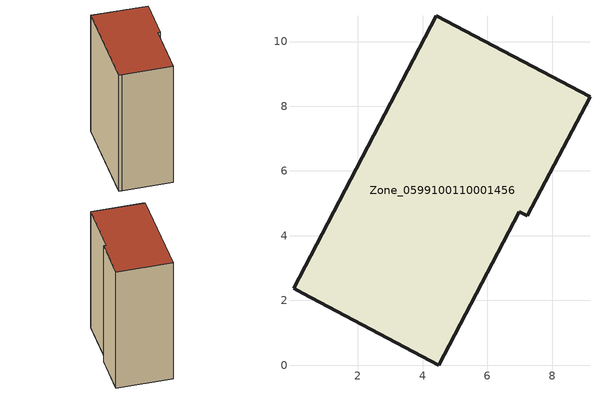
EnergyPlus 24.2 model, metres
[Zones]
Zone_0599100110001456
 floor ground (C_G): 7.23,4.61 6.99,4.74 4.5,0 0.29,2.22 0.01,2.38 4.42,10.79 9.17,8.3 z0
 wall outside (C_F): 6.99,4.74 7.23,4.61 9.17,8.3 4.42,10.79 0.01,2.38 0.29,2.22 4.5,0 6.99,4.74 z0:12.86
 roof outside (C_R): 0.01,2.38 0.29,2.22 4.5,0 6.99,4.74 7.23,4.61 9.17,8.3 4.42,10.79 z12.86
[BUILDING]
Pand.0599100110001456: North Axis=0; Terrain=City; Loads Convergence Tolerance Value=0.04; Temperature Convergence Tolerance Value=0.4; Solar Distribution=FullExterior; Maximum Number of Warmup Days=25; Minimum Number of Warmup Days=1
[Site:Location]
Rotterdam.The.Hague.AP_ZH_NLD Design_Conditions: Latitude=51.96; Longitude=4.45; Time Zone=1; Elevation=-4.5
[SITE:GROUNDTEMPERATURE:BUILDINGSURFACE]
18, 18, 18, 18, 18, 18, 18, 18, 18, 18, 18, 18
[MATERIAL] Thermal Absorptance=0.9; Solar Absorptance=0.7; Visible Absorptance=0.7
Name | Roughness | Thickness | Conductivity | Density | Specific Heat
G.TC.2015-2018 | MediumSmooth | 0.15 | 0.0428571 | 540 | 1210
F.TC.2015-2018 | Rough | 0.3 | 0.0666667 | 1920 | 840
R.TC.2015-2018 | MediumRough | 0.2 | 0.0333333 | 1500 | 1000
[CONSTRUCTION]
C_G: G.TC.2015-2018
C_F: F.TC.2015-2018
C_R: R.TC.2015-2018
[ZONE]
Zone_0599100110001456: Type=1; Multiplier=1; Ceiling Height=Autocalculate; Volume=Autocalculate; Floor Area=autocalculate; Part of Total Floor Area=Yes
[ZONEINFILTRATION:DESIGNFLOWRATE]
Infil_Zone_0599100110001456: Zone or ZoneList or Space or SpaceList=Zone_0599100110001456; Schedule=AlwaysOn; Design Flow Rate Calculation Method=Flow/Area; Flow Rate per Floor Area=0.0015; Constant Term Coefficient=1; Temperature Term Coefficient=0; Velocity Term Coefficient=0; Velocity Squared Term Coefficient=0
[HVACTEMPLATE:ZONE:IDEALLOADSAIRSYSTEM]
Zone_0599100110001456: Maximum Heating Supply Air Temperature=50; Minimum Cooling Supply Air Temperature=13; Maximum Heating Supply Air Humidity Ratio=0.0156; Minimum Cooling Supply Air Humidity Ratio=0.0077; Heating Limit=NoLimit; Cooling Limit=NoLimit; Dehumidification Control Type=ConstantSensibleHeatRatio; Cooling Sensible Heat Ratio=0.7; Dehumidification Setpoint=60; Humidification Control Type=None; Humidification Setpoint=30; Outdoor Air Method=None; Outdoor Air Flow Rate per Person=0.00944; Outdoor Air Flow Rate per Zone Floor Area=0; Outdoor Air Flow Rate per Zone=0; Demand Controlled Ventilation Type=None; Outdoor Air Economizer Type=NoEconomizer; Heat Recovery Type=None; Sensible Heat Recovery Effectiveness=0.7; Latent Heat Recovery Effectiveness=0.65
[ZONECONTROL:THERMOSTAT]
ThermostatControl_Zone_0599100110001456: Zone or ZoneList=Zone_0599100110001456; Control Type Schedule=DualSetpointControlType; Control 1=Thermostat_Zone_0599100110001456; Temperature Difference Between Cutout And Setpoint=0
[THERMOSTATSETPOINT:DUALSETPOINT]
Thermostat_Zone_0599100110001456: Heating Setpoint Temperature Schedule=HeatingSetpoint_Zone_0599100110001456; Cooling Setpoint Temperature Schedule=CoolingSetpoint_Zone_0599100110001456
[SCHEDULE:COMPACT]
HeatingSetpoint_Zone_0599100110001456: Through: 12/31, For: AllDays, Until: 24:00, 21
CoolingSetpoint_Zone_0599100110001456: Through: 12/31, For: AllDays, Until: 24:00, 24
DualSetpointControlType: Through: 12/31, For: AllDays, Until: 24:00, 4
AlwaysOn: Through: 12/31, For: AllDays, Until: 24:00, 1
